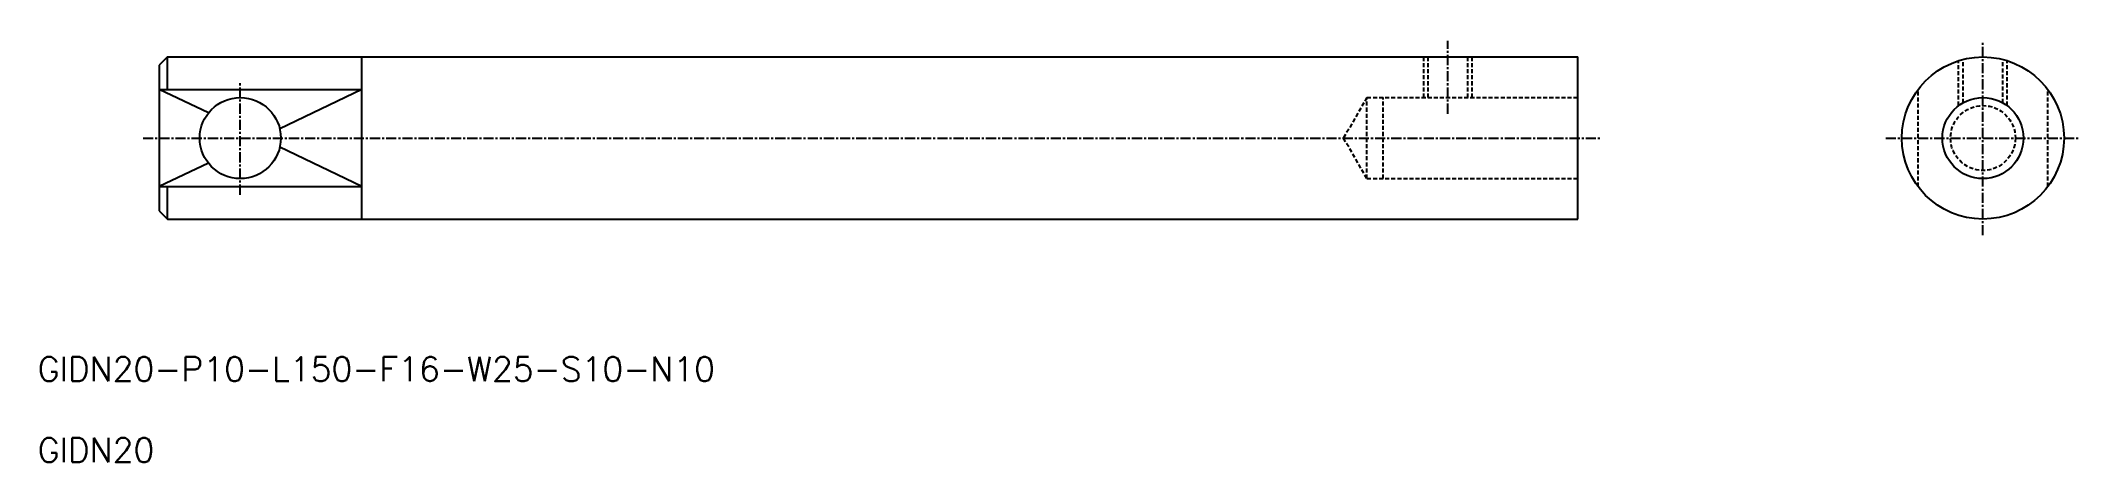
# Model space of a CAD drawing. Extents: x 10 to 262, y 10 to 62.
import ezdxf

# ---------------------------------------------------------------- set-up
doc = ezdxf.new("R2010")
doc.units = 0
doc.linetypes.add('CENTER', pattern=[2, 1.25, -0.25, 0.25, -0.25])
doc.linetypes.add('DASHED', pattern=[0.75, 0.5, -0.25])
doc.layers.get('0').update_dxf_attribs({"linetype": 'CONTINUOUS'})
doc.layers.add('CENTER', color=1, linetype='CENTER')
doc.styles.get("Standard").update_dxf_attribs({"font": 'txt.shx'})

msp = doc.modelspace()

# ---------------------------------------------------------------- linework, layer by layer
at = {"color": 7, "linetype": 'CONTINUOUS'}
for p, q in [((26, 60), (25, 59)), ((25, 59), (25, 41)), ((26, 60), (200, 60)), ((26, 56), (26, 60)), ((50, 40), (50, 60)), ((200, 40), (200, 60)), ((200, 40), (200, 60)), ((25, 56), (50, 56)), ((25, 44), (50, 44)), ((26, 40), (26, 44)), ((25, 41), (26, 40)), ((26, 40), (200, 40))]:
    msp.add_line(p, q, dxfattribs=at)
at = {"color": 3, "linetype": 'DASHED'}
for p, q in [((181, 55), (181, 60)), ((181.54, 55), (181.54, 60)), ((186.46, 55), (186.46, 60)), ((187, 55), (187, 60)), ((247, 54), (247, 59.54)), ((247.54, 54.35), (247.54, 59.69)), ((252.46, 54.35), (252.46, 59.69)), ((253, 54), (253, 59.54)), ((242, 44), (242, 56)), ((258, 44), (258, 56)), ((174, 55), (171.11, 50)), ((174, 45), (174, 55)), ((174, 55), (200, 55)), ((176, 45), (176, 55)), ((174, 45), (171.11, 50)), ((174, 45), (200, 45))]:
    msp.add_line(p, q, dxfattribs=at)
at = {"color": 3, "linetype": 'CONTINUOUS'}
for p, q in [((31.07, 53.09), (25, 56)), ((50, 56), (39.87, 51.14)), ((50, 44), (39.87, 48.86)), ((31.07, 46.91), (25, 44))]:
    msp.add_line(p, q, dxfattribs=at)
at = {"color": 7, "linetype": 'CONTINUOUS'}
for centre, radius in [((250, 50), 10), ((35, 50), 5), ((250, 50), 5)]:
    msp.add_circle(centre, radius, dxfattribs=at)
at = {"color": 3, "linetype": 'DASHED'}
msp.add_circle((250, 50), 4, dxfattribs=at)
at = {"layer": 'CENTER', "color": 1, "linetype": 'CENTER'}
for p, q in [((184, 53), (184, 62)), ((250, 38), (250, 62)), ((35, 43), (35, 57)), ((23, 50), (202.87, 50)), ((238, 50), (262, 50))]:
    msp.add_line(p, q, dxfattribs=at)

# ---------------------------------------------------------------- texts
at = {"color": 7, "linetype": 'CONTINUOUS'}
for s, p in [('GIDN20-P10-L150-F16-W25-S10-N10', (10, 20)), ('GIDN20', (10, 10))]:
    msp.add_text(s, height=3, dxfattribs=at).set_placement(p)

doc.saveas('drawing.dxf')
